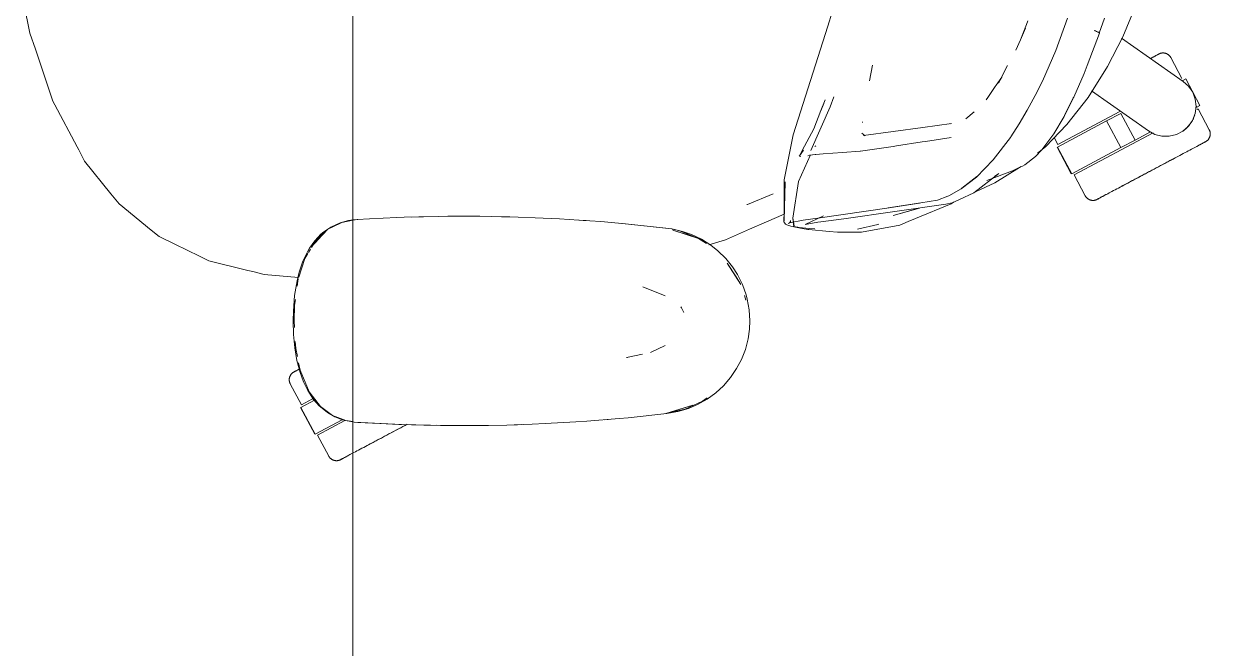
# Model space of a CAD drawing. Header units: millimetres. Extents: x 90978 to 295199, y -4084 to 97293.
# Drawn here: x 196595 to 197144, y 32287 to 32576 of the extents above; entities that cross this region are included whole.
import ezdxf

# ---------------------------------------------------------------- set-up
doc = ezdxf.new("R2010")
doc.units = ezdxf.units.MM
doc.header["$MEASUREMENT"] = 0
doc.layers.add('G-IMPT', color=8, linetype='CONTINUOUS', lineweight=9)
doc.layers.add('I-FURN', color=8, linetype='CONTINUOUS', lineweight=9)

msp = doc.modelspace()

# ---------------------------------------------------------------- linework, layer by layer
at = {"layer": 'G-IMPT'}
for p, q in [((196966.84, 32574.75), (196976.03, 32604.72)), ((197110.83, 32587.83), (197103.32, 32569.86)), ((196594.67, 32585.33), (196597.54, 32571.5)), ((197059.43, 32577.24), (197058.77, 32575.52)), ((197072.28, 32563.55), (197077.74, 32578.43)), ((197092.44, 32571.54), (197094.85, 32578.48)), ((196600.05, 32564.07), (196597.54, 32571.5)), ((196966.84, 32574.75), (196950.85, 32524.5)), ((197056.04, 32568.43), (197058.77, 32575.52)), ((197056.04, 32568.43), (197058.35, 32573.88)), ((197086.9, 32556.58), (197092.48, 32571.55)), ((197091.21, 32572.33), (197090.15, 32572.75)), ((197090.15, 32572.75), (197090.75, 32572.53)), ((197091.21, 32572.33), (197090.75, 32572.53)), ((197091.21, 32572.33), (197091.86, 32572.05)), ((197091.21, 32572.33), (197092.04, 32571.95)), ((197091.86, 32572.05), (197092.04, 32571.95)), ((197092.44, 32571.68), (197092.04, 32571.95)), ((197092.04, 32571.95), (197092.43, 32571.72)), ((197092.44, 32571.68), (197092.43, 32571.72)), ((197092.48, 32571.55), (197092.44, 32571.68)), ((197092.44, 32571.68), (197092.44, 32571.54)), ((197053.85, 32563.59), (197056.04, 32568.43)), ((197096.22, 32556.08), (197103.32, 32569.86)), ((196600.05, 32564.07), (196608.2, 32539.98)), ((197072.28, 32563.55), (197066.1, 32549.33)), ((196987.56, 32556.63), (196986.15, 32549.38)), ((197049.98, 32556.54), (197045.79, 32548.44)), ((197085.43, 32552.9), (197086.9, 32556.58)), ((197087.25, 32541.79), (197096.22, 32556.08)), ((197047.29, 32551.21), (197044.74, 32547.46)), ((197047.29, 32551.21), (197045.79, 32548.44)), ((197062.71, 32542.6), (197066.1, 32549.33)), ((197080.65, 32541.95), (197085.43, 32552.9)), ((197044.34, 32546.88), (197040.85, 32541.75)), ((197044.74, 32547.46), (197044.34, 32546.88)), ((196609.08, 32538.32), (196608.2, 32539.98)), ((196619.37, 32518.81), (196609.08, 32538.32)), ((196963.53, 32535.69), (196965.55, 32540.59)), ((196965.55, 32540.59), (196963.53, 32535.48)), ((196963.53, 32535.48), (196964.93, 32539.02)), ((196969.6, 32541.97), (196967.83, 32537.33)), ((197040.85, 32541.75), (197040.1, 32540.64)), ((197062.71, 32542.6), (197059.14, 32535.81)), ((197080.65, 32541.95), (197076.13, 32532.89)), ((197080.43, 32541.5), (197076.13, 32532.89)), ((197080.65, 32541.95), (197076.43, 32533.49)), ((197087.25, 32541.79), (197077.44, 32529.19)), ((197080.43, 32541.5), (197080.65, 32541.95)), ((196967.83, 32537.33), (196958.91, 32517.17)), ((196960.28, 32527.22), (196963.53, 32535.69)), ((197034.57, 32535.11), (197030.67, 32531.78)), ((197055.37, 32529.58), (197059.14, 32535.81)), ((197076.13, 32532.89), (197071.39, 32524.89)), ((197076.13, 32532.89), (197076.43, 32533.49)), ((196960.28, 32527.22), (196955, 32517.11)), ((196982.89, 32530.16), (196982.93, 32530.51)), ((197010.72, 32527.83), (196983.39, 32524.1)), ((197010.72, 32527.83), (197024.08, 32529.61)), ((197024.08, 32529.61), (197023.6, 32529.47)), ((197055.37, 32529.58), (197051.49, 32523.49)), ((197067.49, 32518.89), (197077.44, 32529.19)), ((196950.85, 32524.5), (196946.66, 32503.55)), ((196982.53, 32525.21), (196984.09, 32523.97)), ((196983.39, 32524.1), (196983.65, 32524.05)), ((196983.88, 32524.01), (196983.65, 32524.05)), ((196998.64, 32519.29), (197010.41, 32521.15)), ((197012.07, 32521.42), (197010.41, 32521.15)), ((197018.91, 32522.48), (197012.07, 32521.42)), ((197018.91, 32522.48), (197023.98, 32523.23)), ((197043.3, 32512.79), (197051.32, 32523.23)), ((197051.32, 32523.23), (197051.49, 32523.49)), ((197065.82, 32517.47), (197070.53, 32523.6)), ((197070.53, 32523.6), (197071.39, 32524.89)), ((196619.37, 32518.81), (196620.1, 32517.43)), ((196622.81, 32512.3), (196620.1, 32517.43)), ((196953.65, 32514.66), (196955.49, 32517.36)), ((196953.65, 32514.66), (196955, 32517.11)), ((196961.28, 32519.34), (196960.85, 32519.07)), ((196964.71, 32515.57), (196973.55, 32516.2)), ((196981.79, 32516.82), (196973.55, 32516.2)), ((196981.87, 32516.83), (196981.79, 32516.82)), ((196981.87, 32516.83), (196997.09, 32519.04)), ((196997.09, 32519.04), (196998.64, 32519.29)), ((197065.82, 32517.47), (197062.92, 32514.45)), ((197063.81, 32515.89), (197067.49, 32518.89)), ((196622.81, 32512.3), (196635.02, 32497.17)), ((196953.29, 32502.85), (196958.87, 32515.14)), ((196953.65, 32514.66), (196953.62, 32514.82)), ((196953.68, 32514.53), (196953.65, 32514.66)), ((196954.37, 32514.38), (196953.68, 32514.53)), ((196957.63, 32514.69), (196958.4, 32514.97)), ((196958.47, 32514.99), (196958.4, 32514.97)), ((196960.93, 32515.27), (196958.47, 32514.99)), ((196960.93, 32515.27), (196961.3, 32515.32)), ((196964.71, 32515.57), (196961.3, 32515.32)), ((197035.57, 32504.89), (197043.3, 32512.79)), ((197056.92, 32509.97), (197058.06, 32510.59)), ((197058.06, 32510.59), (197062.92, 32514.45)), ((197035.57, 32504.89), (197028.6, 32499.47)), ((197028.83, 32499.8), (197035.78, 32505.2)), ((197035.78, 32505.2), (197032.2, 32502.39)), ((197046, 32506.45), (197034.35, 32497.53)), ((197040.35, 32503.22), (197052.26, 32507.73)), ((197046, 32506.45), (197044.05, 32505.33)), ((197055.56, 32509.28), (197044.12, 32502.16)), ((197054.48, 32508.8), (197052.26, 32507.73)), ((197056.92, 32509.97), (197054.48, 32508.8)), ((197055.56, 32509.28), (197056.33, 32509.78)), ((196947.1, 32502.66), (196946.51, 32484.22)), ((196946.66, 32503.55), (196946.62, 32484.68)), ((196947.1, 32502.66), (196946.62, 32484.68)), ((196953.29, 32502.85), (196950.57, 32485.8)), ((197028.6, 32499.47), (197022.77, 32496.19)), ((197028.83, 32499.8), (197032.2, 32502.39)), ((197044.12, 32502.16), (197035.49, 32498.18)), ((196638.78, 32492.51), (196635.02, 32497.17)), ((196941.52, 32497.12), (196929.66, 32492.19)), ((197017.55, 32494.22), (197009.88, 32492.92)), ((197022.34, 32495.97), (197017.55, 32494.22)), ((197022.34, 32495.97), (197022.77, 32496.19)), ((197027.78, 32494.47), (197024.41, 32492.9)), ((197034.35, 32497.53), (197027.78, 32494.47)), ((196653.72, 32480.34), (196638.78, 32492.51)), ((196929.39, 32492.09), (196929.66, 32492.19)), ((196994.12, 32490.52), (196963.24, 32485.97)), ((196974.21, 32485.58), (197021.42, 32492.26)), ((196994.12, 32490.52), (197009.31, 32492.85)), ((196994.72, 32490.62), (197009.88, 32492.92)), ((196994.72, 32490.62), (197009.31, 32492.85)), ((196997, 32487.13), (197008.89, 32490.48)), ((196997, 32487.13), (197009.19, 32490.43)), ((197023.86, 32492.42), (197007.4, 32485.62)), ((197021.42, 32492.26), (197024.41, 32492.9)), ((197025.03, 32493.19), (197023.86, 32492.42)), ((196736.75, 32481.72), (196741.08, 32483.7)), ((196737.66, 32481.8), (196741.92, 32483.9)), ((196745.03, 32484.77), (196741.08, 32483.7)), ((196741.92, 32483.9), (196746.96, 32484.84)), ((196746.96, 32485.01), (196745.03, 32484.77)), ((196746.96, 32484.84), (196749.27, 32485.27)), ((196749.04, 32485.27), (196746.96, 32485.01)), ((196754.71, 32485.55), (196749.04, 32485.27)), ((196754.71, 32485.55), (196767.27, 32486.17)), ((196770.81, 32486.29), (196767.27, 32486.17)), ((196786.48, 32486.67), (196770.81, 32486.29)), ((196774.21, 32486.35), (196777.54, 32486.5)), ((196779.75, 32486.5), (196777.54, 32486.5)), ((196786.48, 32486.67), (196790.99, 32486.72)), ((196790.99, 32486.72), (196805.71, 32486.72)), ((196811.18, 32486.64), (196805.71, 32486.72)), ((196811.18, 32486.64), (196823.48, 32486.35)), ((196817.95, 32486.51), (196815.82, 32486.51)), ((196819.61, 32486.43), (196817.95, 32486.51)), ((196831.36, 32486.05), (196823.48, 32486.35)), ((196831.36, 32486.05), (196842.67, 32485.52)), ((196851.54, 32484.96), (196842.67, 32485.52)), ((196851.54, 32484.96), (196861.83, 32484.23)), ((196853.58, 32484.82), (196851.68, 32484.91)), ((196853.58, 32484.82), (196855, 32484.69)), ((196873.22, 32483.24), (196861.83, 32484.23)), ((196894.66, 32480.89), (196871.71, 32483.34)), ((196871.71, 32483.34), (196891.84, 32481.22)), ((196894.66, 32480.89), (196873.22, 32483.24)), ((196930.62, 32480.67), (196938.45, 32484.09)), ((196938.45, 32484.09), (196946.62, 32487.65)), ((196946.49, 32484.1), (196946.68, 32484.97)), ((196946.49, 32484.1), (196946.88, 32483.53)), ((196946.51, 32484.22), (196946.62, 32484.68)), ((196946.62, 32484.68), (196946.65, 32484.85)), ((196946.68, 32484.97), (196946.65, 32484.85)), ((196947.26, 32483.03), (196946.88, 32483.53)), ((196947.26, 32483.03), (196947.79, 32482.71)), ((196949.66, 32482.16), (196947.79, 32482.71)), ((196949.74, 32483.92), (196948.64, 32483.36)), ((196949.15, 32483.75), (196948.64, 32483.36)), ((196949.12, 32483.75), (196955.39, 32484.86)), ((196949.74, 32483.92), (196949.12, 32483.75)), ((196949.47, 32484.3), (196949.15, 32483.75)), ((196949.47, 32484.3), (196949.54, 32484.79)), ((196951.26, 32482.22), (196950.57, 32485.8)), ((196951.26, 32482.22), (196950.64, 32485.77)), ((196950.64, 32485.77), (196951.02, 32481.81)), ((196963.24, 32485.97), (196955.39, 32484.86)), ((196964.79, 32486.95), (196956.36, 32482.95)), ((196956.36, 32482.95), (196957.22, 32483.09)), ((196957.22, 32483.09), (196962.24, 32483.93)), ((196962.24, 32483.93), (196963.54, 32484.14)), ((196974.21, 32485.58), (196963.54, 32484.14)), ((196980.62, 32480.81), (196989.93, 32482.85)), ((196989.93, 32482.85), (196990.5, 32483)), ((197000.18, 32482.63), (197004.04, 32484.23)), ((197007.4, 32485.62), (197004.04, 32484.23)), ((196653.72, 32480.34), (196657.38, 32477.36)), ((196657.38, 32477.36), (196664.54, 32473.84)), ((196728.52, 32473.3), (196735.42, 32480.69)), ((196732.21, 32478.38), (196729.35, 32475.33)), ((196729.72, 32475.39), (196735.42, 32480.69)), ((196729.94, 32474.93), (196733.01, 32478.46)), ((196732.21, 32478.38), (196733.53, 32479.51)), ((196735.42, 32480.69), (196733.01, 32478.46)), ((196736.75, 32481.72), (196733.53, 32479.51)), ((196737.66, 32481.8), (196735.42, 32480.69)), ((196894.66, 32480.89), (196891.84, 32481.22)), ((196894.66, 32480.89), (196899.62, 32479.73)), ((196894.74, 32480.67), (196897.79, 32480.09)), ((196907.01, 32476.49), (196895.16, 32480.3)), ((196904.31, 32477.39), (196895.16, 32480.3)), ((196897.79, 32480.09), (196907.01, 32476.49)), ((196903.75, 32478.28), (196899.62, 32479.73)), ((196908.34, 32476.09), (196903.75, 32478.28)), ((196907.01, 32476.49), (196904.31, 32477.39)), ((196919.5, 32475.81), (196930.62, 32480.67)), ((196952.93, 32481.63), (196949.66, 32482.16)), ((196953.35, 32481.37), (196951.02, 32481.81)), ((196952.93, 32481.63), (196953.55, 32481.55)), ((196953.35, 32481.37), (196957.6, 32480.56)), ((196958.23, 32481.03), (196953.55, 32481.55)), ((196958.07, 32480.52), (196957.6, 32480.56)), ((196967.39, 32479.71), (196958.07, 32480.52)), ((196958.23, 32481.03), (196960.83, 32480.82)), ((196967.39, 32479.71), (196971.35, 32479.37)), ((196971.35, 32479.37), (196975.52, 32479.37)), ((196982.48, 32479.4), (196975.52, 32479.37)), ((196982.48, 32479.4), (197000.18, 32482.63)), ((196676.01, 32468.19), (196664.54, 32473.84)), ((196726.1, 32470.51), (196726.9, 32471.88)), ((196729.35, 32475.33), (196726.9, 32471.88)), ((196727.83, 32472.24), (196729.72, 32475.39)), ((196728.52, 32473.3), (196729.8, 32474.77)), ((196907.01, 32476.49), (196910.59, 32474.07)), ((196908.34, 32476.09), (196912.66, 32473.37)), ((196919.5, 32475.81), (196911.67, 32473.55)), ((196915.97, 32470.74), (196912.66, 32473.37)), ((196676.01, 32468.19), (196680.37, 32466.04)), ((196721.96, 32458.44), (196724.75, 32467.09)), ((196723.89, 32465.87), (196726.1, 32470.51)), ((196724.75, 32467.09), (196726.22, 32469.54)), ((196726.5, 32470.01), (196727.36, 32471.45)), ((196919.57, 32467.19), (196915.97, 32470.74)), ((196919.57, 32467.19), (196922.76, 32463.22)), ((196680.37, 32466.04), (196698.32, 32461.64)), ((196698.32, 32461.64), (196700.69, 32461.06)), ((196705.98, 32459.76), (196700.69, 32461.06)), ((196722.15, 32460.78), (196721.17, 32456.85)), ((196722.15, 32460.78), (196723.89, 32465.87)), ((196926.62, 32455.06), (196920.3, 32465.01)), ((196924.46, 32458.74), (196920.3, 32465.01)), ((196925.03, 32459.67), (196922.76, 32463.22)), ((196721.86, 32458.32), (196705.98, 32459.76)), ((196721.17, 32456.85), (196720.06, 32450.09)), ((196721.26, 32454.4), (196721.72, 32457.7)), ((196926.62, 32455.06), (196924.46, 32458.74)), ((196927.27, 32455.16), (196925.03, 32459.67)), ((196719.48, 32442.78), (196720.06, 32450.09)), ((196881.14, 32453.99), (196891.57, 32449.85)), ((196927.27, 32455.16), (196928.98, 32450.39)), ((196928.18, 32449.95), (196928.8, 32447.92)), ((196929.55, 32448.26), (196928.98, 32450.39)), ((196720, 32445.44), (196719.77, 32438.27)), ((196720, 32445.44), (196720.39, 32448.22)), ((196899.09, 32444.32), (196898.79, 32444.77)), ((196900.11, 32442.1), (196899.09, 32444.32)), ((196930.42, 32443.31), (196929.55, 32448.26)), ((196719.48, 32442.78), (196719.39, 32438.27)), ((196930.72, 32438.27), (196930.42, 32443.31)), ((196719.39, 32438.27), (196719.57, 32431.93)), ((196719.96, 32435.16), (196719.77, 32438.27)), ((196929.9, 32429.91), (196930.55, 32434.42)), ((196930.72, 32438.27), (196930.55, 32434.42)), ((196720.14, 32425.78), (196719.57, 32431.93)), ((196720.55, 32425.45), (196720.36, 32428.65)), ((196929.9, 32429.91), (196928.64, 32425.04)), ((196720.14, 32425.78), (196721.14, 32419.85)), ((196721.32, 32421.7), (196720.55, 32425.45)), ((196873.64, 32421.29), (196881.08, 32422.86)), ((196891.47, 32426.89), (196884.69, 32423.63)), ((196926.81, 32420.33), (196928.64, 32425.04)), ((196722.57, 32414.37), (196721.14, 32419.85)), ((196722.59, 32415.48), (196721.9, 32418.85)), ((196874.05, 32421.37), (196873.64, 32421.29)), ((196924.62, 32416.17), (196926.81, 32420.33)), ((196722.57, 32414.37), (196724.15, 32410.04)), ((196722.59, 32415.48), (196724.92, 32409.86)), ((196921.79, 32412), (196918.46, 32408.17)), ((196924.62, 32416.17), (196921.79, 32412)), ((196726.14, 32405.96), (196724.15, 32410.04)), ((196726.76, 32405.47), (196724.92, 32409.86)), ((196726.14, 32405.96), (196728.79, 32401.91)), ((196915.03, 32405), (196918.46, 32408.17)), ((196731.98, 32398.68), (196726.76, 32405.47)), ((196728.79, 32401.91), (196731.46, 32398.88)), ((196900.81, 32397.36), (196908.88, 32401.1)), ((196906.5, 32399.49), (196910.94, 32402.01)), ((196910.99, 32402.7), (196908.88, 32401.1)), ((196915.03, 32405), (196910.94, 32402.01)), ((196735.2, 32395.8), (196731.46, 32398.88)), ((196737.6, 32394.51), (196731.98, 32398.68)), ((196738.63, 32393.84), (196735.2, 32395.8)), ((196874.43, 32393.41), (196892.36, 32395.32)), ((196891.84, 32395.32), (196904.31, 32399.15)), ((196891.84, 32395.32), (196895.16, 32396.24)), ((196892.36, 32395.32), (196897.4, 32396.22)), ((196900.81, 32397.36), (196892.41, 32395.45)), ((196904.31, 32399.15), (196895.16, 32396.24)), ((196902.26, 32397.68), (196897.4, 32396.22)), ((196906.5, 32399.49), (196902.26, 32397.68)), ((196743.8, 32392.1), (196737.6, 32394.51)), ((196738.63, 32393.84), (196742.27, 32392.45)), ((196743.62, 32392.08), (196742.27, 32392.45)), ((196743.62, 32392.08), (196746.01, 32391.64)), ((196743.8, 32392.1), (196746.96, 32391.62)), ((196747.66, 32391.38), (196746.01, 32391.64)), ((196768.23, 32390.34), (196747.66, 32391.38)), ((196769.44, 32390.3), (196747.66, 32391.38)), ((196747.66, 32391.38), (196749.27, 32391.27)), ((196769.44, 32390.3), (196749.27, 32391.27)), ((196789.63, 32389.83), (196768.23, 32390.34)), ((196779.8, 32389.99), (196768.23, 32390.34)), ((196768.23, 32390.34), (196769.44, 32390.3)), ((196789.63, 32389.83), (196769.44, 32390.3)), ((196809.82, 32389.88), (196779.8, 32389.99)), ((196789.63, 32389.83), (196779.8, 32389.99)), ((196779.8, 32389.99), (196799.02, 32389.79)), ((196787.59, 32389.85), (196785.68, 32389.92)), ((196789.63, 32389.87), (196787.59, 32389.85)), ((196809.82, 32389.88), (196789.63, 32389.83)), ((196809.82, 32389.88), (196799.02, 32389.79)), ((196809.82, 32389.88), (196818.23, 32390.04)), ((196829.99, 32390.43), (196818.23, 32390.04)), ((196823.17, 32390.18), (196821.68, 32390.17)), ((196825.11, 32390.29), (196823.17, 32390.18)), ((196829.99, 32390.43), (196836.02, 32390.68)), ((196850.16, 32391.49), (196836.02, 32390.68)), ((196855.24, 32391.82), (196850.16, 32391.49)), ((196855.24, 32391.82), (196870.3, 32393.07)), ((196863.43, 32392.47), (196865.1, 32392.64)), ((196870.3, 32393.07), (196874.43, 32393.41))]:
    msp.add_line(p, q, dxfattribs=at)
at = {"layer": 'I-FURN'}
for p, q in [((196746.96, 32162.73), (196746.96, 33762.73)), ((196746.96, 33762.73), (196746.96, 32162.73)), ((197102.69, 32569.19), (197131.28, 32549.17)), ((197115.96, 32559.68), (197116.49, 32559.97)), ((197116.77, 32560.11), (197116.25, 32559.84)), ((197116.49, 32559.97), (197116.99, 32560.23)), ((197117.25, 32560.37), (197116.77, 32560.11)), ((197116.99, 32560.23), (197117.46, 32560.48)), ((197117.69, 32560.61), (197117.25, 32560.37)), ((197117.46, 32560.48), (197117.89, 32560.71)), ((197118.1, 32560.83), (197117.69, 32560.61)), ((197117.89, 32560.71), (197118.28, 32560.92)), ((197118.48, 32561.02), (197118.1, 32560.83)), ((197118.28, 32560.92), (197118.64, 32561.11)), ((197118.81, 32561.2), (197118.48, 32561.02)), ((197118.64, 32561.11), (197118.95, 32561.28)), ((197119.11, 32561.36), (197118.81, 32561.2)), ((197118.95, 32561.28), (197119.23, 32561.43)), ((197119.37, 32561.5), (197119.11, 32561.36)), ((197119.23, 32561.43), (197119.47, 32561.55)), ((197119.59, 32561.61), (197119.37, 32561.5)), ((197119.47, 32561.55), (197119.68, 32561.66)), ((197119.77, 32561.71), (197119.59, 32561.61)), ((197119.68, 32561.66), (197119.84, 32561.75)), ((197119.91, 32561.78), (197119.77, 32561.71)), ((197119.84, 32561.75), (197119.96, 32561.81)), ((197120.01, 32561.84), (197119.91, 32561.78)), ((197119.96, 32561.81), (197120.04, 32561.85)), ((197120.07, 32561.87), (197120.01, 32561.84)), ((197120.04, 32561.85), (197120.08, 32561.88)), ((197120.09, 32561.88), (197120.07, 32561.87)), ((197120.08, 32561.88), (197120.09, 32561.88)), ((197120.09, 32561.88), (197120.23, 32561.95)), ((197120.23, 32561.95), (197120.38, 32562.02)), ((197120.38, 32562.02), (197120.53, 32562.08)), ((197120.53, 32562.08), (197120.68, 32562.14)), ((197120.68, 32562.14), (197120.83, 32562.19)), ((197120.83, 32562.19), (197120.99, 32562.23)), ((197120.99, 32562.23), (197121.15, 32562.26)), ((197121.15, 32562.26), (197121.3, 32562.29)), ((197121.3, 32562.29), (197121.46, 32562.32)), ((197121.46, 32562.32), (197121.62, 32562.34)), ((197121.62, 32562.34), (197121.79, 32562.35)), ((197121.79, 32562.35), (197121.95, 32562.35)), ((197121.95, 32562.35), (197122.11, 32562.35)), ((197122.11, 32562.35), (197122.27, 32562.34)), ((197122.27, 32562.34), (197122.43, 32562.33)), ((197122.43, 32562.33), (197122.59, 32562.31)), ((197122.59, 32562.31), (197122.75, 32562.28)), ((197122.75, 32562.28), (197122.91, 32562.24)), ((197122.91, 32562.24), (197123.06, 32562.2)), ((197123.06, 32562.2), (197123.22, 32562.16)), ((197123.22, 32562.16), (197123.37, 32562.11)), ((197123.37, 32562.11), (197123.52, 32562.05)), ((197123.52, 32562.05), (197123.67, 32561.98)), ((197123.67, 32561.98), (197123.81, 32561.91)), ((197123.81, 32561.91), (197123.95, 32561.84)), ((197123.95, 32561.84), (197124.09, 32561.75)), ((197124.09, 32561.75), (197124.23, 32561.67)), ((197124.23, 32561.67), (197124.36, 32561.58)), ((197124.36, 32561.58), (197124.49, 32561.48)), ((197124.49, 32561.48), (197124.61, 32561.37)), ((197124.61, 32561.37), (197124.73, 32561.27)), ((197124.73, 32561.27), (197124.85, 32561.15)), ((197124.85, 32561.15), (197124.96, 32561.04)), ((197124.96, 32561.04), (197125.07, 32560.92)), ((197125.07, 32560.92), (197125.17, 32560.79)), ((197125.17, 32560.79), (197125.26, 32560.66)), ((197125.26, 32560.66), (197125.35, 32560.53)), ((197125.35, 32560.53), (197125.44, 32560.39)), ((197125.44, 32560.39), (197125.52, 32560.25)), ((197125.52, 32560.25), (197125.54, 32560.21)), ((197130.69, 32550.53), (197125.54, 32560.21)), ((197131.05, 32549.58), (197132.44, 32550.33)), ((197131.13, 32549.63), (197131.05, 32549.58)), ((197131.28, 32549.17), (197133.79, 32546.91)), ((197139.01, 32537.96), (197132.44, 32550.33)), ((197115.23, 32526.24), (197088.8, 32544.75)), ((197133.79, 32546.91), (197135.69, 32544.12)), ((197135.69, 32544.12), (197136.86, 32540.96)), ((197137.25, 32537.61), (197136.82, 32534.26)), ((197136.86, 32540.96), (197137.25, 32537.61)), ((197137.22, 32537.98), (197137.62, 32537.22)), ((197139.01, 32537.96), (197137.62, 32537.22)), ((197073.3, 32520.01), (197101.99, 32535.27)), ((197095.82, 32530.86), (197102.46, 32534.39)), ((197109.04, 32522.03), (197102.46, 32534.39)), ((197136.82, 32534.26), (197135.6, 32531.12)), ((197137.62, 32537.22), (197137.7, 32537.27)), ((197137.83, 32536.2), (197138.2, 32536.4)), ((197143.35, 32526.72), (197138.2, 32536.4)), ((197073.11, 32518.78), (197095.82, 32530.86)), ((197102.4, 32518.5), (197095.82, 32530.86)), ((197133.67, 32528.35), (197131.13, 32526.13)), ((197131.41, 32526.34), (197132.83, 32527.49)), ((197132.83, 32527.49), (197135.12, 32530.28)), ((197135.6, 32531.12), (197133.67, 32528.35)), ((197143.35, 32526.72), (197143.42, 32526.57)), ((197071.62, 32523.17), (197073.3, 32520.01)), ((197080.81, 32505.89), (197117.42, 32525.35)), ((197109.04, 32522.03), (197102.4, 32518.5)), ((197116.09, 32525.78), (197109.04, 32522.03)), ((197118.21, 32524.65), (197115.23, 32526.24)), ((197121.48, 32523.82), (197118.21, 32524.65)), ((197124.85, 32523.8), (197121.48, 32523.82)), ((197128.13, 32524.59), (197124.85, 32523.8)), ((197131.13, 32526.13), (197128.13, 32524.59)), ((197141.27, 32521.04), (197141.43, 32521.13)), ((197141.5, 32521.17), (197141.36, 32521.09)), ((197141.43, 32521.13), (197141.56, 32521.2)), ((197141.6, 32521.22), (197141.5, 32521.17)), ((197141.56, 32521.2), (197141.64, 32521.24)), ((197141.66, 32521.25), (197141.6, 32521.22)), ((197141.64, 32521.24), (197141.68, 32521.26)), ((197141.68, 32521.26), (197141.66, 32521.25)), ((197141.72, 32521.29), (197141.68, 32521.26)), ((197141.68, 32521.26), (197141.68, 32521.26)), ((197141.86, 32521.37), (197141.72, 32521.29)), ((197142, 32521.45), (197141.86, 32521.37)), ((197142.13, 32521.54), (197142, 32521.45)), ((197142.26, 32521.64), (197142.13, 32521.54)), ((197142.39, 32521.74), (197142.26, 32521.64)), ((197142.51, 32521.85), (197142.39, 32521.74)), ((197142.63, 32521.96), (197142.51, 32521.85)), ((197142.74, 32522.07), (197142.63, 32521.96)), ((197142.85, 32522.19), (197142.74, 32522.07)), ((197142.95, 32522.32), (197142.85, 32522.19)), ((197143.05, 32522.44), (197142.95, 32522.32)), ((197143.14, 32522.58), (197143.05, 32522.44)), ((197143.23, 32522.71), (197143.14, 32522.58)), ((197143.31, 32522.85), (197143.23, 32522.71)), ((197143.38, 32522.99), (197143.31, 32522.85)), ((197143.45, 32523.14), (197143.38, 32522.99)), ((197143.42, 32526.57), (197143.49, 32526.42)), ((197143.52, 32523.29), (197143.45, 32523.14)), ((197143.49, 32526.42), (197143.55, 32526.28)), ((197143.58, 32523.44), (197143.52, 32523.29)), ((197143.55, 32526.28), (197143.61, 32526.12)), ((197143.63, 32523.59), (197143.58, 32523.44)), ((197143.61, 32526.12), (197143.66, 32525.97)), ((197143.68, 32523.74), (197143.63, 32523.59)), ((197143.66, 32525.97), (197143.7, 32525.82)), ((197143.72, 32523.9), (197143.68, 32523.74)), ((197143.7, 32525.82), (197143.74, 32525.66)), ((197143.75, 32524.06), (197143.72, 32523.9)), ((197143.74, 32525.66), (197143.77, 32525.5)), ((197143.78, 32524.22), (197143.75, 32524.06)), ((197143.77, 32525.5), (197143.79, 32525.34)), ((197143.8, 32524.38), (197143.78, 32524.22)), ((197143.79, 32525.34), (197143.81, 32525.18)), ((197143.81, 32524.54), (197143.8, 32524.38)), ((197143.81, 32525.18), (197143.82, 32525.02)), ((197143.82, 32524.7), (197143.81, 32524.54)), ((197143.82, 32525.02), (197143.82, 32524.86)), ((197143.82, 32524.86), (197143.82, 32524.7)), ((197072.94, 32518.69), (197079.52, 32506.33)), ((197079.69, 32506.42), (197073.11, 32518.78)), ((197102.4, 32518.5), (197079.69, 32506.42)), ((197130.52, 32515.33), (197131.34, 32515.76)), ((197131.34, 32515.76), (197132.14, 32516.19)), ((197132.14, 32516.19), (197132.92, 32516.6)), ((197132.92, 32516.6), (197133.67, 32517)), ((197133.67, 32517), (197134.39, 32517.39)), ((197134.39, 32517.39), (197135.08, 32517.75)), ((197135.08, 32517.75), (197135.75, 32518.11)), ((197135.75, 32518.11), (197136.38, 32518.44)), ((197136.38, 32518.44), (197136.98, 32518.76)), ((197137.29, 32518.93), (197136.71, 32518.62)), ((197136.98, 32518.76), (197137.55, 32519.07)), ((197137.85, 32519.22), (197137.29, 32518.93)), ((197137.55, 32519.07), (197138.09, 32519.35)), ((197138.36, 32519.5), (197137.85, 32519.22)), ((197138.09, 32519.35), (197138.59, 32519.62)), ((197138.84, 32519.75), (197138.36, 32519.5)), ((197138.59, 32519.62), (197139.05, 32519.87)), ((197139.29, 32519.99), (197138.84, 32519.75)), ((197139.05, 32519.87), (197139.48, 32520.09)), ((197139.7, 32520.21), (197139.29, 32519.99)), ((197139.48, 32520.09), (197139.88, 32520.3)), ((197140.07, 32520.41), (197139.7, 32520.21)), ((197139.88, 32520.3), (197140.23, 32520.49)), ((197140.41, 32520.59), (197140.07, 32520.41)), ((197140.23, 32520.49), (197140.55, 32520.66)), ((197140.71, 32520.74), (197140.41, 32520.59)), ((197140.55, 32520.66), (197140.83, 32520.81)), ((197140.96, 32520.88), (197140.71, 32520.74)), ((197140.83, 32520.81), (197141.07, 32520.94)), ((197141.18, 32521), (197140.96, 32520.88)), ((197141.07, 32520.94), (197141.27, 32521.04)), ((197141.36, 32521.09), (197141.18, 32521)), ((197120.82, 32510.17), (197119.83, 32509.64)), ((197120.28, 32509.89), (197121.28, 32510.41)), ((197121.81, 32510.7), (197120.82, 32510.17)), ((197121.28, 32510.41), (197122.26, 32510.94)), ((197122.79, 32511.22), (197121.81, 32510.7)), ((197122.26, 32510.94), (197123.23, 32511.45)), ((197123.75, 32511.73), (197122.79, 32511.22)), ((197123.23, 32511.45), (197124.2, 32511.97)), ((197124.71, 32512.24), (197123.75, 32511.73)), ((197124.2, 32511.97), (197125.15, 32512.47)), ((197125.66, 32512.74), (197124.71, 32512.24)), ((197125.15, 32512.47), (197126.09, 32512.97)), ((197126.59, 32513.24), (197125.66, 32512.74)), ((197126.09, 32512.97), (197127.01, 32513.46)), ((197127.5, 32513.72), (197126.59, 32513.24)), ((197127.01, 32513.46), (197127.91, 32513.94)), ((197127.91, 32513.94), (197128.8, 32514.41)), ((197128.8, 32514.41), (197129.67, 32514.88)), ((197129.67, 32514.88), (197130.52, 32515.33)), ((197080.81, 32505.89), (197085.96, 32496.2)), ((197110.84, 32504.86), (197109.86, 32504.34)), ((197110.31, 32504.58), (197111.29, 32505.1)), ((197111.82, 32505.39), (197110.84, 32504.86)), ((197111.29, 32505.1), (197112.28, 32505.63)), ((197112.81, 32505.91), (197111.82, 32505.39)), ((197112.28, 32505.63), (197113.27, 32506.16)), ((197113.81, 32506.44), (197112.81, 32505.91)), ((197113.27, 32506.16), (197114.27, 32506.69)), ((197114.81, 32506.97), (197113.81, 32506.44)), ((197114.27, 32506.69), (197115.27, 32507.22)), ((197115.81, 32507.51), (197114.81, 32506.97)), ((197115.27, 32507.22), (197116.28, 32507.75)), ((197116.82, 32508.04), (197115.81, 32507.51)), ((197116.28, 32507.75), (197117.28, 32508.29)), ((197117.82, 32508.58), (197116.82, 32508.04)), ((197117.28, 32508.29), (197118.29, 32508.82)), ((197118.83, 32509.11), (197117.82, 32508.58)), ((197118.29, 32508.82), (197119.29, 32509.36)), ((197119.83, 32509.64), (197118.83, 32509.11)), ((197119.29, 32509.36), (197120.28, 32509.89)), ((197099.77, 32498.98), (197100.53, 32499.38)), ((197100.53, 32499.38), (197101.32, 32499.8)), ((197101.32, 32499.8), (197102.13, 32500.23)), ((197102.13, 32500.23), (197102.97, 32500.68)), ((197103.43, 32500.92), (197102.58, 32500.47)), ((197102.97, 32500.68), (197103.82, 32501.13)), ((197104.29, 32501.38), (197103.43, 32500.92)), ((197103.82, 32501.13), (197104.7, 32501.6)), ((197105.18, 32501.86), (197104.29, 32501.38)), ((197104.7, 32501.6), (197105.6, 32502.08)), ((197106.09, 32502.34), (197105.18, 32501.86)), ((197105.6, 32502.08), (197106.51, 32502.56)), ((197107.01, 32502.83), (197106.09, 32502.34)), ((197106.51, 32502.56), (197107.44, 32503.06)), ((197107.95, 32503.33), (197107.01, 32502.83)), ((197107.44, 32503.06), (197108.38, 32503.56)), ((197108.9, 32503.83), (197107.95, 32503.33)), ((197108.38, 32503.56), (197109.34, 32504.07)), ((197109.86, 32504.34), (197108.9, 32503.83)), ((197109.34, 32504.07), (197110.31, 32504.58)), ((197085.98, 32496.16), (197085.96, 32496.2)), ((197086.06, 32496.02), (197085.98, 32496.16)), ((197086.15, 32495.88), (197086.06, 32496.02)), ((197086.24, 32495.75), (197086.15, 32495.88)), ((197086.33, 32495.62), (197086.24, 32495.75)), ((197086.43, 32495.5), (197086.33, 32495.62)), ((197086.54, 32495.38), (197086.43, 32495.5)), ((197086.65, 32495.26), (197086.54, 32495.38)), ((197086.77, 32495.15), (197086.65, 32495.26)), ((197086.89, 32495.04), (197086.77, 32495.15)), ((197087.01, 32494.94), (197086.89, 32495.04)), ((197087.14, 32494.84), (197087.01, 32494.94)), ((197087.27, 32494.75), (197087.14, 32494.84)), ((197087.41, 32494.66), (197087.27, 32494.75)), ((197087.55, 32494.58), (197087.41, 32494.66)), ((197087.69, 32494.5), (197087.55, 32494.58)), ((197087.83, 32494.43), (197087.69, 32494.5)), ((197087.98, 32494.37), (197087.83, 32494.43)), ((197088.13, 32494.31), (197087.98, 32494.37)), ((197088.28, 32494.26), (197088.13, 32494.31)), ((197088.44, 32494.21), (197088.28, 32494.26)), ((197088.59, 32494.17), (197088.44, 32494.21)), ((197088.75, 32494.13), (197088.59, 32494.17)), ((197088.91, 32494.11), (197088.75, 32494.13)), ((197089.07, 32494.09), (197088.91, 32494.11)), ((197089.23, 32494.07), (197089.07, 32494.09)), ((197089.39, 32494.06), (197089.23, 32494.07)), ((197089.55, 32494.06), (197089.39, 32494.06)), ((197089.71, 32494.07), (197089.55, 32494.06)), ((197089.88, 32494.08), (197089.71, 32494.07)), ((197090.04, 32494.09), (197089.88, 32494.08)), ((197090.19, 32494.12), (197090.04, 32494.09)), ((197090.35, 32494.15), (197090.19, 32494.12)), ((197090.51, 32494.19), (197090.35, 32494.15)), ((197090.67, 32494.23), (197090.51, 32494.19)), ((197090.82, 32494.28), (197090.67, 32494.23)), ((197090.97, 32494.33), (197090.82, 32494.28)), ((197091.12, 32494.39), (197090.97, 32494.33)), ((197091.27, 32494.46), (197091.12, 32494.39)), ((197091.41, 32494.53), (197091.27, 32494.46)), ((197091.42, 32494.54), (197091.41, 32494.53)), ((197091.41, 32494.53), (197091.43, 32494.54)), ((197091.46, 32494.56), (197091.42, 32494.54)), ((197091.43, 32494.54), (197091.49, 32494.58)), ((197091.54, 32494.6), (197091.46, 32494.56)), ((197091.49, 32494.58), (197091.59, 32494.63)), ((197091.66, 32494.67), (197091.54, 32494.6)), ((197091.59, 32494.63), (197091.73, 32494.7)), ((197091.82, 32494.75), (197091.66, 32494.67)), ((197091.73, 32494.7), (197091.91, 32494.8)), ((197092.02, 32494.86), (197091.82, 32494.75)), ((197091.91, 32494.8), (197092.13, 32494.92)), ((197092.27, 32494.99), (197092.02, 32494.86)), ((197092.13, 32494.92), (197092.39, 32495.05)), ((197092.54, 32495.14), (197092.27, 32494.99)), ((197092.39, 32495.05), (197092.69, 32495.21)), ((197092.86, 32495.31), (197092.54, 32495.14)), ((197092.69, 32495.21), (197093.02, 32495.39)), ((197093.22, 32495.49), (197092.86, 32495.31)), ((197093.02, 32495.39), (197093.39, 32495.59)), ((197093.61, 32495.7), (197093.22, 32495.49)), ((197093.39, 32495.59), (197093.8, 32495.81)), ((197094.04, 32495.93), (197093.61, 32495.7)), ((197093.8, 32495.81), (197094.25, 32496.04)), ((197094.51, 32496.18), (197094.04, 32495.93)), ((197094.25, 32496.04), (197094.73, 32496.3)), ((197095.01, 32496.45), (197094.51, 32496.18)), ((197094.73, 32496.3), (197095.25, 32496.57)), ((197095.54, 32496.73), (197095.01, 32496.45)), ((197095.25, 32496.57), (197095.8, 32496.87)), ((197096.11, 32497.03), (197095.54, 32496.73)), ((197095.8, 32496.87), (197096.39, 32497.18)), ((197096.39, 32497.18), (197097, 32497.51)), ((197097, 32497.51), (197097.65, 32497.85)), ((197097.65, 32497.85), (197098.33, 32498.21)), ((197098.33, 32498.21), (197099.03, 32498.59)), ((197099.03, 32498.59), (197099.77, 32498.98)), ((196717.55, 32411.16), (196717.56, 32411.32)), ((196717.56, 32411.32), (196717.57, 32411.48)), ((196717.57, 32411.48), (196717.59, 32411.64)), ((196717.59, 32411.64), (196717.62, 32411.8)), ((196717.62, 32411.8), (196717.65, 32411.95)), ((196717.65, 32411.95), (196717.69, 32412.11)), ((196717.69, 32412.11), (196717.74, 32412.27)), ((196717.74, 32412.27), (196717.79, 32412.42)), ((196717.79, 32412.42), (196717.85, 32412.57)), ((196717.85, 32412.57), (196717.92, 32412.72)), ((196717.92, 32412.72), (196717.99, 32412.86)), ((196717.99, 32412.86), (196718.06, 32413)), ((196718.06, 32413), (196718.14, 32413.14)), ((196718.14, 32413.14), (196718.23, 32413.28)), ((196718.23, 32413.28), (196718.32, 32413.41)), ((196718.32, 32413.41), (196718.42, 32413.54)), ((196718.42, 32413.54), (196718.52, 32413.66)), ((196718.52, 32413.66), (196718.63, 32413.78)), ((196718.63, 32413.78), (196718.74, 32413.9)), ((196718.74, 32413.9), (196718.86, 32414.01)), ((196718.86, 32414.01), (196718.98, 32414.11)), ((196718.98, 32414.11), (196719.11, 32414.22)), ((196719.11, 32414.22), (196719.24, 32414.31)), ((196719.24, 32414.31), (196719.37, 32414.4)), ((196719.37, 32414.4), (196719.51, 32414.49)), ((196719.51, 32414.49), (196719.65, 32414.57)), ((196719.65, 32414.57), (196719.68, 32414.59)), ((196719.68, 32414.59), (196719.7, 32414.6)), ((196719.69, 32414.59), (196719.68, 32414.59)), ((196719.73, 32414.61), (196719.69, 32414.59)), ((196719.7, 32414.6), (196719.77, 32414.63)), ((196719.81, 32414.66), (196719.73, 32414.61)), ((196719.77, 32414.63), (196719.87, 32414.69)), ((196719.94, 32414.72), (196719.81, 32414.66)), ((196719.87, 32414.69), (196720.01, 32414.76)), ((196720.1, 32414.81), (196719.94, 32414.72)), ((196720.01, 32414.76), (196720.19, 32414.86)), ((196720.3, 32414.92), (196720.1, 32414.81)), ((196720.19, 32414.86), (196720.41, 32414.97)), ((196720.54, 32415.04), (196720.3, 32414.92)), ((196720.41, 32414.97), (196720.66, 32415.11)), ((196720.82, 32415.19), (196720.54, 32415.04)), ((196720.66, 32415.11), (196720.96, 32415.27)), ((196721.14, 32415.36), (196720.82, 32415.19)), ((196720.96, 32415.27), (196721.3, 32415.45)), ((196721.49, 32415.55), (196721.14, 32415.36)), ((196721.3, 32415.45), (196721.67, 32415.64)), ((196721.89, 32415.76), (196721.49, 32415.55)), ((196721.67, 32415.64), (196722.08, 32415.86)), ((196722.32, 32415.99), (196721.89, 32415.76)), ((196717.55, 32411), (196717.55, 32411.16)), ((196717.55, 32410.83), (196717.55, 32411)), ((196717.56, 32410.67), (196717.55, 32410.83)), ((196717.58, 32410.51), (196717.56, 32410.67)), ((196717.6, 32410.35), (196717.58, 32410.51)), ((196717.63, 32410.2), (196717.6, 32410.35)), ((196717.67, 32410.04), (196717.63, 32410.2)), ((196717.71, 32409.88), (196717.67, 32410.04)), ((196717.76, 32409.73), (196717.71, 32409.88)), ((196717.82, 32409.58), (196717.76, 32409.73)), ((196717.88, 32409.43), (196717.82, 32409.58)), ((196717.95, 32409.28), (196717.88, 32409.43)), ((196718.02, 32409.14), (196717.95, 32409.28)), ((196718.02, 32409.14), (196723.17, 32399.45)), ((196722.98, 32398.22), (196729.18, 32401.51)), ((196723.17, 32399.45), (196728.36, 32402.21)), ((196722.81, 32398.13), (196729.39, 32385.77)), ((196729.56, 32385.86), (196722.98, 32398.22)), ((196742.06, 32392.51), (196729.56, 32385.86)), ((196730.68, 32385.33), (196743.35, 32392.06)), ((196769.16, 32388.8), (196770.15, 32389.33)), ((196770.69, 32389.61), (196769.7, 32389.08)), ((196770.15, 32389.33), (196771.15, 32389.85)), ((196771.68, 32390.14), (196770.69, 32389.61)), ((196771.15, 32389.85), (196772.13, 32390.38)), ((196730.68, 32385.33), (196735.83, 32375.64)), ((196759.21, 32383.51), (196760.18, 32384.02)), ((196760.71, 32384.3), (196759.73, 32383.78)), ((196760.18, 32384.02), (196761.16, 32384.54)), ((196761.69, 32384.83), (196760.71, 32384.3)), ((196761.16, 32384.54), (196762.15, 32385.07)), ((196762.68, 32385.35), (196761.69, 32384.83)), ((196762.15, 32385.07), (196763.14, 32385.6)), ((196763.68, 32385.88), (196762.68, 32385.35)), ((196763.14, 32385.6), (196764.14, 32386.13)), ((196764.68, 32386.42), (196763.68, 32385.88)), ((196764.14, 32386.13), (196765.14, 32386.66)), ((196765.68, 32386.95), (196764.68, 32386.42)), ((196765.14, 32386.66), (196766.15, 32387.2)), ((196766.69, 32387.48), (196765.68, 32386.95)), ((196766.15, 32387.2), (196767.15, 32387.73)), ((196767.69, 32388.02), (196766.69, 32387.48)), ((196767.15, 32387.73), (196768.16, 32388.26)), ((196768.7, 32388.55), (196767.69, 32388.02)), ((196768.16, 32388.26), (196769.16, 32388.8)), ((196769.7, 32389.08), (196768.7, 32388.55)), ((196748.9, 32378.03), (196749.64, 32378.42)), ((196749.64, 32378.42), (196750.4, 32378.82)), ((196750.4, 32378.82), (196751.19, 32379.24)), ((196751.19, 32379.24), (196752, 32379.67)), ((196752, 32379.67), (196752.84, 32380.12)), ((196753.3, 32380.36), (196752.45, 32379.91)), ((196752.84, 32380.12), (196753.69, 32380.57)), ((196754.16, 32380.82), (196753.3, 32380.36)), ((196753.69, 32380.57), (196754.57, 32381.04)), ((196755.05, 32381.3), (196754.16, 32380.82)), ((196754.57, 32381.04), (196755.47, 32381.52)), ((196755.96, 32381.78), (196755.05, 32381.3)), ((196755.47, 32381.52), (196756.38, 32382)), ((196756.88, 32382.27), (196755.96, 32381.78)), ((196756.38, 32382), (196757.31, 32382.5)), ((196757.82, 32382.77), (196756.88, 32382.27)), ((196757.31, 32382.5), (196758.25, 32383)), ((196758.77, 32383.27), (196757.82, 32382.77)), ((196758.25, 32383), (196759.21, 32383.51)), ((196759.73, 32383.78), (196758.77, 32383.27)), ((196735.85, 32375.6), (196735.83, 32375.64)), ((196735.93, 32375.46), (196735.85, 32375.6)), ((196736.02, 32375.33), (196735.93, 32375.46)), ((196736.11, 32375.19), (196736.02, 32375.33)), ((196736.2, 32375.06), (196736.11, 32375.19)), ((196736.3, 32374.94), (196736.2, 32375.06)), ((196736.41, 32374.82), (196736.3, 32374.94)), ((196736.52, 32374.7), (196736.41, 32374.82)), ((196736.64, 32374.59), (196736.52, 32374.7)), ((196736.76, 32374.48), (196736.64, 32374.59)), ((196736.88, 32374.38), (196736.76, 32374.48)), ((196737.01, 32374.28), (196736.88, 32374.38)), ((196737.14, 32374.19), (196737.01, 32374.28)), ((196737.28, 32374.1), (196737.14, 32374.19)), ((196737.42, 32374.02), (196737.28, 32374.1)), ((196737.56, 32373.94), (196737.42, 32374.02)), ((196737.7, 32373.87), (196737.56, 32373.94)), ((196737.85, 32373.81), (196737.7, 32373.87)), ((196738, 32373.75), (196737.85, 32373.81)), ((196738.15, 32373.7), (196738, 32373.75)), ((196738.31, 32373.65), (196738.15, 32373.7)), ((196738.46, 32373.61), (196738.31, 32373.65)), ((196738.62, 32373.58), (196738.46, 32373.61)), ((196738.78, 32373.55), (196738.62, 32373.58)), ((196738.94, 32373.53), (196738.78, 32373.55)), ((196739.1, 32373.51), (196738.94, 32373.53)), ((196739.26, 32373.5), (196739.1, 32373.51)), ((196739.42, 32373.5), (196739.26, 32373.5)), ((196739.58, 32373.51), (196739.42, 32373.5)), ((196739.75, 32373.52), (196739.58, 32373.51)), ((196739.91, 32373.54), (196739.75, 32373.52)), ((196740.06, 32373.56), (196739.91, 32373.54)), ((196740.22, 32373.59), (196740.06, 32373.56)), ((196740.38, 32373.63), (196740.22, 32373.59)), ((196740.54, 32373.67), (196740.38, 32373.63)), ((196740.69, 32373.72), (196740.54, 32373.67)), ((196740.84, 32373.77), (196740.69, 32373.72)), ((196740.99, 32373.83), (196740.84, 32373.77)), ((196741.14, 32373.9), (196740.99, 32373.83)), ((196741.28, 32373.97), (196741.14, 32373.9)), ((196741.29, 32373.98), (196741.28, 32373.97)), ((196741.28, 32373.97), (196741.3, 32373.98)), ((196741.33, 32374), (196741.29, 32373.98)), ((196741.3, 32373.98), (196741.36, 32374.02)), ((196741.41, 32374.04), (196741.33, 32374)), ((196741.36, 32374.02), (196741.46, 32374.07)), ((196741.53, 32374.11), (196741.41, 32374.04)), ((196741.46, 32374.07), (196741.6, 32374.14)), ((196741.69, 32374.19), (196741.53, 32374.11)), ((196741.6, 32374.14), (196741.78, 32374.24)), ((196741.89, 32374.3), (196741.69, 32374.19)), ((196741.78, 32374.24), (196742, 32374.36)), ((196742.14, 32374.43), (196741.89, 32374.3)), ((196742, 32374.36), (196742.26, 32374.49)), ((196742.41, 32374.58), (196742.14, 32374.43)), ((196742.26, 32374.49), (196742.56, 32374.65)), ((196742.73, 32374.75), (196742.41, 32374.58)), ((196742.56, 32374.65), (196742.89, 32374.83)), ((196743.09, 32374.94), (196742.73, 32374.75)), ((196742.89, 32374.83), (196743.26, 32375.03)), ((196743.48, 32375.14), (196743.09, 32374.94)), ((196743.26, 32375.03), (196743.67, 32375.25)), ((196743.91, 32375.37), (196743.48, 32375.14)), ((196743.67, 32375.25), (196744.12, 32375.48)), ((196744.38, 32375.62), (196743.91, 32375.37)), ((196744.12, 32375.48), (196744.6, 32375.74)), ((196744.88, 32375.89), (196744.38, 32375.62)), ((196744.6, 32375.74), (196745.12, 32376.02)), ((196745.41, 32376.17), (196744.88, 32375.89)), ((196745.12, 32376.02), (196745.67, 32376.31)), ((196745.98, 32376.47), (196745.41, 32376.17)), ((196745.67, 32376.31), (196746.26, 32376.62)), ((196746.26, 32376.62), (196746.87, 32376.95)), ((196746.87, 32376.95), (196747.52, 32377.29)), ((196747.52, 32377.29), (196748.2, 32377.65)), ((196748.2, 32377.65), (196748.9, 32378.03))]:
    msp.add_line(p, q, dxfattribs=at)
for points in [[(197137.22, 32537.98), (197137.22, 32537.75), (197137.23, 32537.21), (197137.19, 32536.54), (197137.15, 32536.17)], [(197134.28, 32529.07), (197133.95, 32528.65), (197133.61, 32528.22), (197133.18, 32527.83)]]:
    msp.add_open_spline(points, degree=3, dxfattribs=at)
msp.add_open_spline([(197136.62, 32533.56), (197136.48, 32533.09), (197136.26, 32532.47), (197135.96, 32531.83), (197135.88, 32531.68)], degree=3, knots=[-0.6, -0.6, -0.6, -0.6, -0.5, -0.4680239, -0.4680239, -0.4680239, -0.4680239], dxfattribs=at)

doc.saveas('drawing.dxf')
